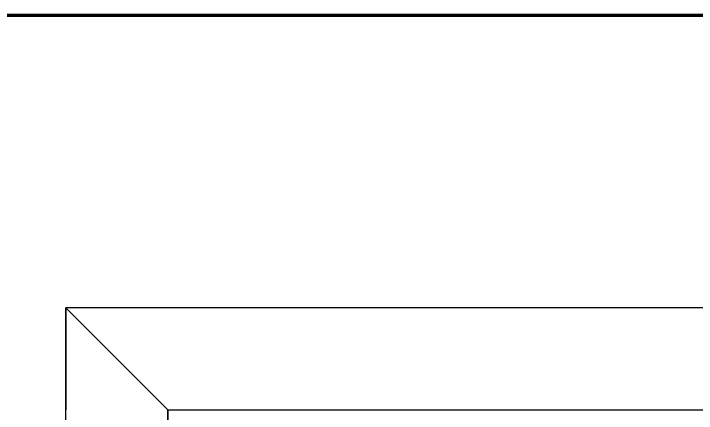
# Model space of a CAD drawing. Extents: x -2333 to 4564, y -5034 to 5704.
# Drawn here: x 2414 to 3138, y 2543 to 2967 of the extents above; entities that cross this region are included whole.
import ezdxf

# ---------------------------------------------------------------- set-up
doc = ezdxf.new("R2010")
doc.units = 0
doc.header["$LTSCALE"] = 10
doc.header["$MEASUREMENT"] = 0
doc.layers.get('0').update_dxf_attribs({"linetype": 'CONTINUOUS'})
doc.layers.add('2', color=2, linetype='CONTINUOUS')
doc.layers.add('LEG', color=7, linetype='CONTINUOUS')

msp = doc.modelspace()

# ---------------------------------------------------------------- linework, layer by layer
at = {"color": 0}
msp.add_line((1762.6599, 2966.04838), (4562.6599, 2966.04838), dxfattribs=at)
at = {"color": 0, "const_width": 3.5}
msp.add_lwpolyline([(1692.6599, 960.54837), (4562.6599, 960.54837), (4562.6599, 2964.78273), (1692.6599, 2964.78273), (1692.6599, 960.54837)], dxfattribs=at)
at = {"layer": '2', "color": 0}
msp.add_line((1762.6599, 2966.04837), (4562.6599, 2966.04837), dxfattribs=at)
at = {"layer": 'LEG', "color": 0, "lineweight": -2}
msp.add_line((3873.59795, 2654.74577), (2469.59795, 2654.74577), dxfattribs=at)
at = {"layer": 'LEG', "linetype": 'Continuous'}
for p, q in [((2469.59795, 2654.74577), (2469.59795, 2582.74577)), ((2469.59795, 2654.74577), (2469.59795, 2600.74577)), ((2469.59795, 2654.74577), (2469.59795, 2546.74577)), ((2469.59795, 2546.74577), (2469.59795, 2654.74577)), ((2577.59795, 2546.74577), (2469.59795, 2654.74577)), ((2469.59795, 1250.74577), (2469.59795, 2546.74577)), ((2577.59795, 2546.74577), (3765.59795, 2546.74577)), ((2577.59795, 1358.74577), (2577.59795, 2546.74577)), ((2577.59795, 2546.74577), (2577.59795, 2276.74577))]:
    msp.add_line(p, q, dxfattribs=at)

doc.saveas('drawing.dxf')
